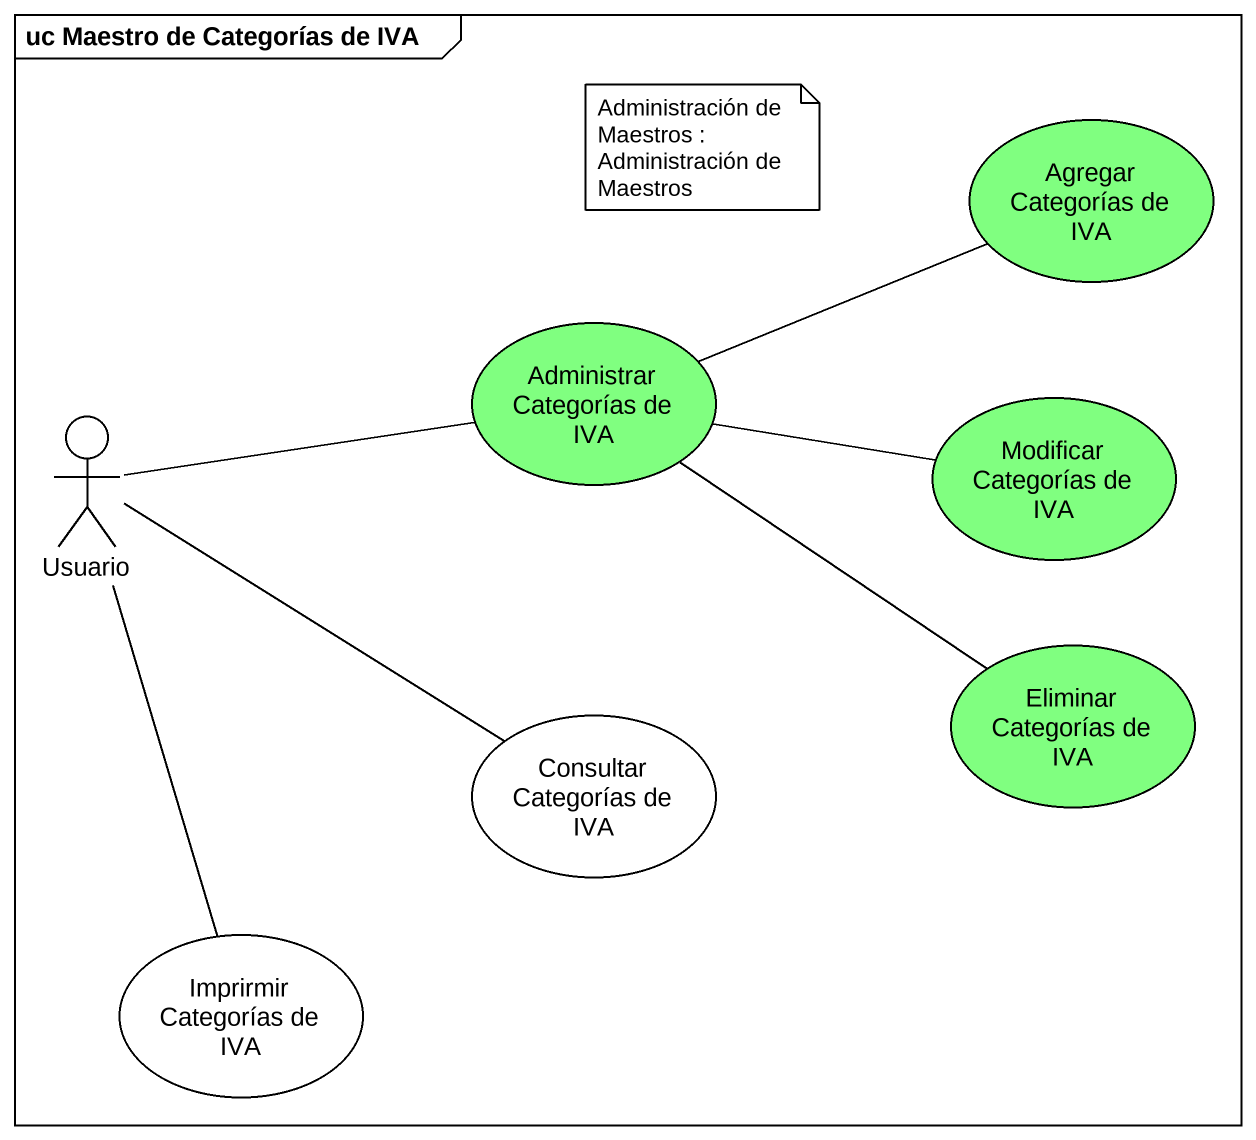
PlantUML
@startuml
mainframe uc Maestro de Categorías de IVA
usecase "Agregar Categorías de IVA" as Agregar_Categorías_de_IVA #80FF80
usecase "Administrar Categorías de IVA" as Administrar_Categorías_de #80FF80
actor Usuario
usecase "Modificar Categorías de IVA" as Modificar_Categorías_de_IVA #80FF80
usecase "Eliminar Categorías de IVA" as Eliminar_Categorías_de_IVA #80FF80
usecase "Consultar Categorías de IVA" as Consultar_Categorías_de_IVA
usecase "Imprirmir Categorías de IVA" as Imprirmir_Categorías_de_IVA
Administrar_Categorías_de -right- Agregar_Categorías_de_IVA
Administrar_Categorías_de -right- Modificar_Categorías_de_IVA
Administrar_Categorías_de -- Eliminar_Categorías_de_IVA
Usuario -right- Administrar_Categorías_de
Usuario -right- Consultar_Categorías_de_IVA
Usuario -- Imprirmir_Categorías_de_IVA
note as N1
  Administración de Maestros : Administración de Maestros
end note
@enduml
